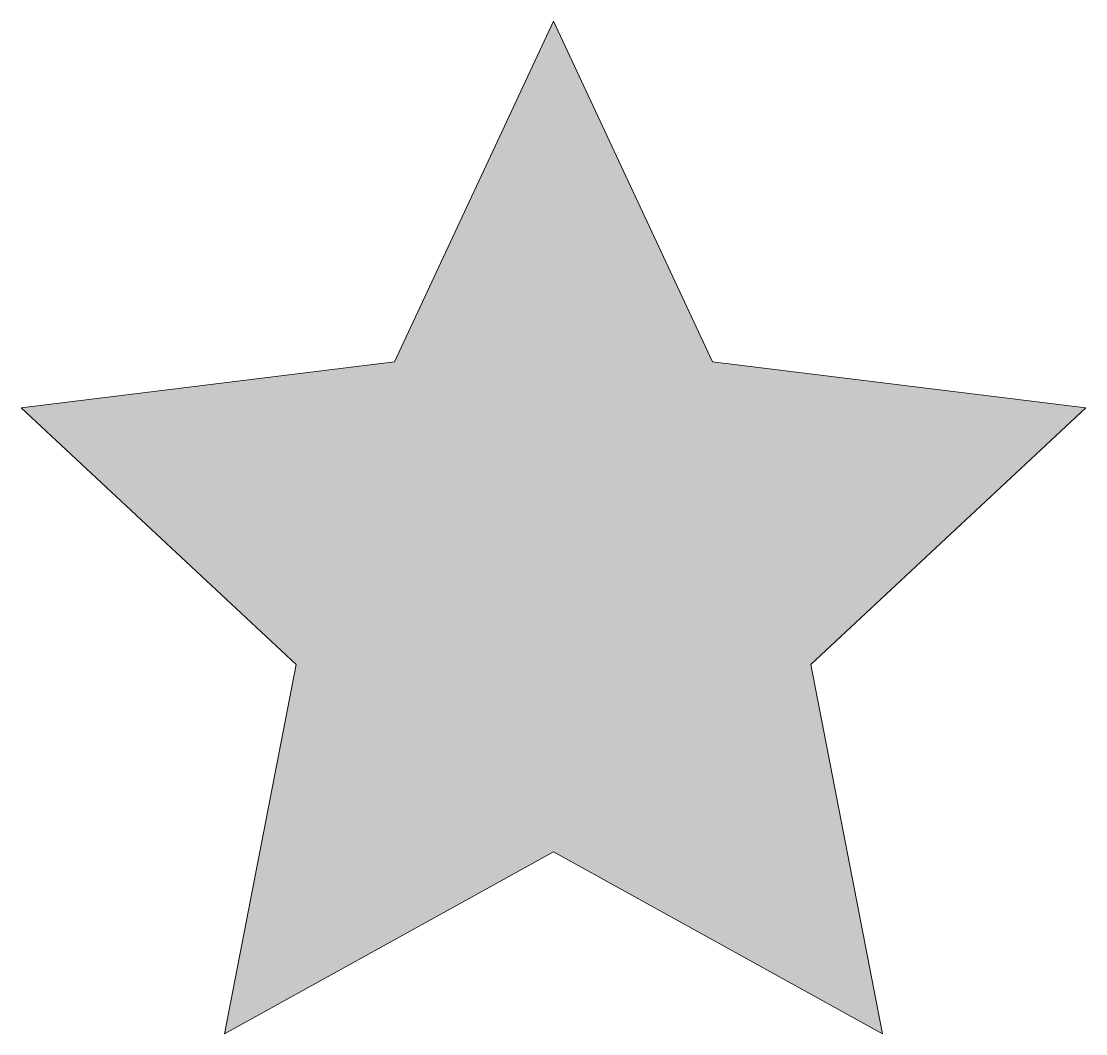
# Model space of a CAD drawing. Header units: inches. Extents: x 0.45 to 3.55, y -3.32 to -0.37.
import ezdxf

# ---------------------------------------------------------------- set-up
doc = ezdxf.new("R2010")
doc.units = ezdxf.units.IN
doc.header["$MEASUREMENT"] = 0
doc.layers.add('Design', color=7, linetype='Continuous', lineweight=0)

msp = doc.modelspace()

# ---------------------------------------------------------------- hatches: boundary and pattern name
at = {"layer": 'Design', "true_color": 0xfcc439, "transparency": 33554687}
h = msp.add_hatch(color=40, dxfattribs=at)
h.dxf.hatch_style = 2
h.paths.add_polyline_path([(3.5481, -1.497), (2.4629, -1.3629), (2, -0.3723), (1.5371, -1.3629), (0.4519, -1.497), (1.251, -2.2434), (1.0432, -3.3169), (2, -2.7875), (2.9568, -3.3169), (2.749, -2.2434)])

# ---------------------------------------------------------------- linework, layer by layer
at = {"layer": 'Design'}
msp.add_lwpolyline([(3.5481, -1.497), (2.4629, -1.3629), (2, -0.3723), (1.5371, -1.3629), (0.4519, -1.497), (1.251, -2.2434), (1.0432, -3.3169), (2, -2.7875), (2.9568, -3.3169), (2.749, -2.2434)], close=True, dxfattribs=at)

doc.saveas('drawing.dxf')
